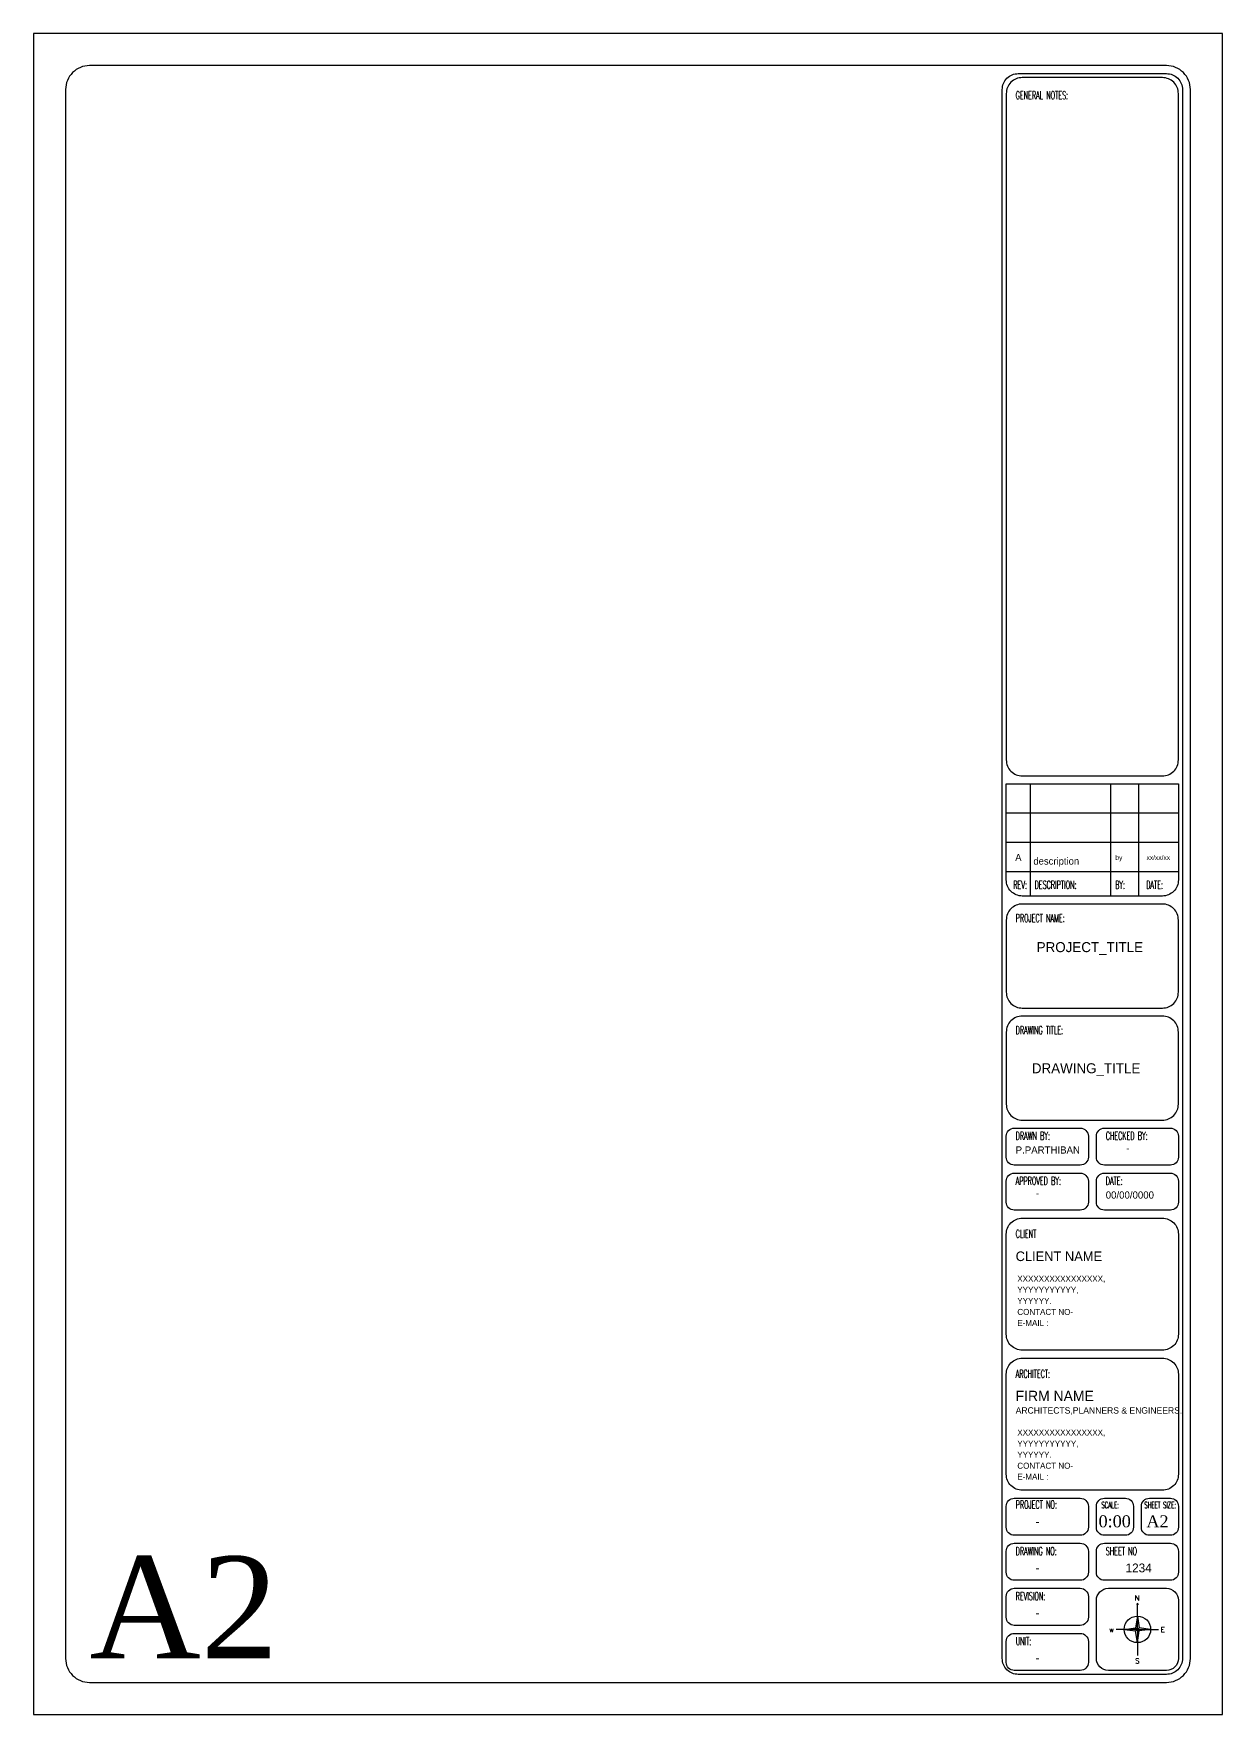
# Model space of a CAD drawing. Header units: millimetres. Extents: x 120 to 8770, y -9 to 2034.
# Drawn here: x 4751 to 5171, y -9 to 585 of the extents above; entities that cross this region are included whole.
import ezdxf
from ezdxf.enums import TextEntityAlignment as Align

# ---------------------------------------------------------------- set-up
doc = ezdxf.new("R2018")
doc.units = ezdxf.units.MM
doc.header["$MEASUREMENT"] = 0
for name, color, linetype in [('FENCE', 7, 'Continuous'), ('POWER', 40, 'Continuous'), ('TEXT', 4, 'Continuous')]:
    doc.layers.add(name, color=color, linetype=linetype)
doc.styles.add('romans', font='romans.shx', dxfattribs={"width": 0.5, "height": 8})
doc.styles.add('RT', font='romant.shx')
doc.styles.add('TNR', font='times.ttf')
doc.styles.add('YS TEXT', font='GOTHIC.TTF')

# ---------------------------------------------------------------- blocks, each defined once
blk = doc.blocks.new('A$C6670421E')
at = {"layer": 'FENCE', "linetype": 'Continuous'}
h = blk.add_hatch(color=256, dxfattribs=at)
h.paths.add_polyline_path([(934, 1023), (878, 1068), (878, 652)])
h.paths.add_polyline_path([(1294, 1068), (934, 1114), (878, 1068)])
h.paths.add_polyline_path([(878, 1484), (821, 1114), (878, 1068)])
h.paths.add_polyline_path([(821, 1023), (878, 1068), (462, 1068)])
at = {"layer": 'FENCE'}
for p, q in [((878, 1068), (878, 652)), ((878, 652), (878, 247))]:
    blk.add_line(p, q, dxfattribs=at)
blk.add_circle((878, 1068), 416, dxfattribs=at)
at = {"layer": 'POWER'}
for p, q in [((878, 1890), (860, 1836)), ((878, 1484), (878, 1890)), ((878, 1890), (896, 1836)), ((462, 1068), (215, 1068)), ((462, 1068), (215, 1068)), ((462, 1068), (821, 1114)), ((462, 1068), (821, 1023)), ((878, 1068), (462, 1068)), ((878, 1484), (821, 1114)), ((821, 1114), (878, 1068)), ((821, 1023), (878, 1068)), ((878, 1484), (934, 1114)), ((878, 1068), (878, 1484)), ((934, 1114), (878, 1068)), ((878, 1068), (1294, 1068)), ((934, 1023), (878, 1068)), ((1294, 1068), (934, 1114)), ((1294, 1068), (934, 1023)), ((1294, 1068), (1541, 1068)), ((1294, 1068), (1541, 1068))]:
    blk.add_line(p, q, dxfattribs=at)
at = {"layer": 'TEXT'}
for q in [(821, 1023), (934, 1023)]:
    blk.add_line((878, 652), q, dxfattribs=at)
at = {"layer": 'TEXT', "style": 'RT'}
for s, p in [('N', (797, 1972)), ('w', (-7, 977)), ('E', (1610, 977)), ('S', (809, 0))]:
    blk.add_text(s, height=158, dxfattribs=at).set_placement(p)
blk = doc.blocks.new('A2P1')
for p, q in [((352.14, 328.82), (352.14, 289.22)), ((380.42, 328.82), (380.42, 289.22)), ((390.32, 328.82), (390.32, 289.22)), ((404.46, 318.45), (343.65, 318.45)), ((404.46, 308.08), (343.65, 308.08)), ((404.46, 297.71), (343.65, 297.71))]:
    blk.add_line(p, q)
blk.add_lwpolyline([(0, 594), (0, 0), (420, 0), (420, 594)], close=True)
for points in [[(11.29, 574.2), (11.29, 19.8, 0.414214), (19.78, 11.31), (400.22, 11.31, 0.414214), (408.71, 19.8), (408.71, 574.2, 0.414214), (400.22, 582.69), (19.78, 582.69, 0.414214)], [(347.89, 579.86), (400.22, 579.86, -0.414214), (405.88, 574.2), (405.88, 19.8, -0.414214), (400.22, 14.14), (347.89, 14.14, -0.414214), (342.24, 19.8), (342.24, 574.2, -0.414214)], [(349.31, 331.65), (398.81, 331.65, 0.414214), (404.46, 337.31), (404.46, 572.79, 0.414214), (398.81, 578.44), (349.31, 578.44, 0.414214), (343.65, 572.79), (343.65, 337.31, 0.414214)], [(404.46, 328.82), (404.46, 294.88, -0.414214), (398.81, 289.22), (349.31, 289.22, -0.414214), (343.65, 294.88), (343.65, 328.82)], [(349.31, 249.62), (398.81, 249.62, 0.414214), (404.46, 255.28), (404.46, 280.74, 0.414214), (398.81, 286.39), (349.31, 286.39, 0.414214), (343.65, 280.74), (343.65, 255.28, 0.414214)], [(349.31, 210.02), (398.81, 210.02, 0.414214), (404.46, 215.68), (404.46, 241.14, 0.414214), (398.81, 246.79), (349.31, 246.79, 0.414214), (343.65, 241.14), (343.65, 215.68, 0.414214)], [(369.81, 194.11), (346.48, 194.11, -0.414214), (343.65, 196.94), (343.65, 204.36, -0.414214), (346.48, 207.19), (369.81, 207.19, -0.414214), (372.64, 204.36), (372.64, 196.94, -0.414214)], [(401.64, 194.11), (378.3, 194.11, -0.414214), (375.47, 196.94), (375.47, 204.36, -0.414214), (378.3, 207.19), (401.64, 207.19, -0.414214), (404.46, 204.36), (404.46, 196.94, -0.414214)], [(369.81, 178.2), (346.48, 178.2, -0.414214), (343.65, 181.03), (343.65, 188.45, -0.414214), (346.48, 191.28), (369.81, 191.28, -0.414214), (372.64, 188.45), (372.64, 181.03, -0.414214)], [(401.64, 178.2), (378.3, 178.2, -0.414214), (375.47, 181.03), (375.47, 188.45, -0.414214), (378.3, 191.28), (401.64, 191.28, -0.414214), (404.46, 188.45), (404.46, 181.03, -0.414214)], [(349.31, 175.37), (398.81, 175.37, -0.414214), (404.46, 169.71), (404.46, 134.36, -0.414214), (398.81, 128.7), (349.31, 128.7, -0.414214), (343.65, 134.36), (343.65, 169.71, -0.414214)], [(349.31, 125.87), (398.81, 125.87, -0.414214), (404.46, 120.21), (404.46, 84.86, -0.414214), (398.81, 79.2), (349.31, 79.2, -0.414214), (343.65, 84.86), (343.65, 120.21, -0.414214)], [(369.81, 63.29), (346.48, 63.29, -0.414214), (343.65, 66.12), (343.65, 73.54, -0.414214), (346.48, 76.37), (369.81, 76.37, -0.414214), (372.64, 73.54), (372.64, 66.12, -0.414214)], [(378.3, 76.37), (385.72, 76.37, -0.414214), (388.55, 73.54), (388.55, 66.12, -0.414214), (385.72, 63.29), (378.3, 63.29, -0.414214), (375.47, 66.12), (375.47, 73.54, -0.414214)], [(394.21, 76.37), (401.64, 76.37, -0.414214), (404.46, 73.54), (404.46, 66.12, -0.414214), (401.64, 63.29), (394.21, 63.29, -0.414214), (391.38, 66.12), (391.38, 73.54, -0.414214)], [(369.81, 47.38), (346.48, 47.38, -0.414214), (343.65, 50.21), (343.65, 57.63, -0.414214), (346.48, 60.46), (369.81, 60.46, -0.414214), (372.64, 57.63), (372.64, 50.21, -0.414214)], [(401.64, 47.38), (378.3, 47.38, -0.414214), (375.47, 50.21), (375.47, 57.63, -0.414214), (378.3, 60.46), (401.64, 60.46, -0.414214), (404.46, 57.63), (404.46, 50.21, -0.414214)], [(369.81, 31.47), (346.48, 31.47, -0.414214), (343.65, 34.3), (343.65, 41.72, -0.414214), (346.48, 44.55), (369.81, 44.55, -0.414214), (372.64, 41.72), (372.64, 34.3, -0.414214)], [(379.71, 44.55), (400.22, 44.55, -0.414214), (404.46, 40.31), (404.46, 19.8, -0.414214), (400.22, 15.56), (379.71, 15.56, -0.414214), (375.47, 19.8), (375.47, 40.31, -0.414214)], [(369.81, 15.56), (346.48, 15.56, -0.414214), (343.65, 18.39), (343.65, 25.81, -0.414214), (346.48, 28.64), (369.81, 28.64, -0.414214), (372.64, 25.81), (372.64, 18.39, -0.414214)]]:
    blk.add_lwpolyline(points, format="xyb", close=True)
at = {"xscale": 0.0112601130081805, "yscale": 0.0112601130081805, "zscale": 0.0112601130081805}
blk.add_blockref('A$C6670421E', (380.08, 18.02), dxfattribs=at)
at = {"style": 'romans', "width": 0.5}
for s, height, p in [('GENERAL NOTES:', 2.8286, (346.97, 570.8)), ('REV:', 2.829, (346.13, 291.78)), ('DESCRIPTION:', 2.8286, (353.67, 291.78)), ('BY:', 2.829, (382.15, 291.78)), ('DATE:', 2.829, (393.09, 291.78)), ('PROJECT NAME:', 2.8286, (346.97, 280.03)), ('DRAWING TITLE:', 2.8286, (346.97, 240.43)), ('DRAWN BY:', 2.829, (346.97, 203.06)), ('CHECKED BY:', 2.8286, (378.79, 203.06)), ('APPROVED BY:', 2.8286, (346.97, 187.15)), ('DATE:', 2.829, (378.79, 187.15)), ('CLIENT', 2.829, (346.97, 168.45)), ('ARCHITECT:', 2.829, (346.97, 118.95)), ('PROJECT NO:', 2.8286, (346.97, 72.72)), ('SCALE:', 2.263, (377.24, 72.84)), ('SHEET SIZE:', 2.2629, (392.42, 72.84)), ('DRAWING NO:', 2.8286, (346.97, 56.3)), ('SHEET NO', 2.829, (378.79, 56.3)), ('REVISION:', 2.829, (346.97, 40.39)), ('UNIT:', 2.829, (346.97, 24.48))]:
    blk.add_text(s, height=height, dxfattribs=at).set_placement(p)
for s, height, style, p in [('P.PARTHIBAN', 2.5457, 'YS TEXT', (346.97, 198.19)), ('-', 2.55, 'YS TEXT', (385.98, 198.85)), ('00/00/0000', 2.546, 'YS TEXT', (378.79, 182.28)), ('-', 2.55, 'YS TEXT', (354.16, 182.94)), ('CLIENT NAME', 3.3943, 'YS TEXT', (346.97, 160.2)), ('XXXXXXXXXXXXXXXX,', 2.1214, 'YS TEXT', (347.55, 152.9)), ('YYYYYYYYYYY,', 2.1214, 'YS TEXT', (347.55, 149)), ('YYYYYY.', 2.121, 'YS TEXT', (347.55, 145.09)), ('CONTACT NO-', 2.1214, 'YS TEXT', (347.55, 141.18)), ('E-MAIL : ', 2.121, 'YS TEXT', (347.55, 137.27)), ('FIRM NAME', 3.677, 'YS TEXT', (346.97, 110.7)), ('ARCHITECTS,PLANNERS & ENGINEERS.', 2.2629, 'YS TEXT', (346.97, 106.29)), ('XXXXXXXXXXXXXXXX,', 2.1214, 'YS TEXT', (347.55, 98.55)), ('YYYYYYYYYYY,', 2.1214, 'YS TEXT', (347.55, 94.64)), ('YYYYYY.', 2.121, 'YS TEXT', (347.55, 90.73)), ('CONTACT NO-', 2.1214, 'YS TEXT', (347.55, 86.82)), ('E-MAIL : ', 2.121, 'YS TEXT', (347.55, 82.92)), ('-', 3.11, 'YS TEXT', (353.97, 66.62)), ('0:00', 4.243, 'TNR', (376.26, 66.11)), ('A2', 4.243, 'TNR', (393.15, 66.11)), ('A2', 36.065, 'TNR', (19.78, 19.8)), ('-', 3.11, 'YS TEXT', (353.97, 50.2)), ('1234', 3.111, 'YS TEXT', (385.79, 50.2)), ('-', 3.11, 'YS TEXT', (353.97, 34.29)), ('-', 3.11, 'YS TEXT', (353.97, 18.38))]:
    blk.add_text(s, height=height, dxfattribs=dict(style=style)).set_placement(p)
at = {"char_height": 3.5357, "attachment_point": 1}
for s, insert in [('PROJECT_TITLE', (354.39, 272.92)), ('DRAWING_TITLE', (352.68, 230.11))]:
    blk.add_mtext_dynamic_manual_height_columns(s, width=34.9624, gutter_width=1, heights=[0], dxfattribs=dict(at, insert=insert))
at = {"style": 'YS TEXT'}
for tag, height, p in [('rev', 2.55, (347.91, 302.83)), ('by', 1.7, (383.44, 302.83)), ('00/00/0000', 1.7, (397.38, 302.83))]:
    blk.add_attdef(tag, text='', height=height, dxfattribs=at).set_placement(p, align=Align.MIDDLE_CENTER)
at = {"lineweight": 30, "flags": 104}
blk.add_attdef('description', text='', height=2.33, dxfattribs=at).set_placement((353.23, 302.83), align=Align.MIDDLE_LEFT)

msp = doc.modelspace()

# ---------------------------------------------------------------- block references
ref = msp.add_blockref('A2P1', (4751.26, -8.66), dxfattribs=dict(xscale=0.999997416197115, yscale=0.999997416197115, zscale=0.999997416197115))
ref.add_attrib('00/00/0000', 'xx/xx/xx', dxfattribs={"height": 1.697, "style": 'YS TEXT'}).set_placement((5148.63, 294.16), align=Align.MIDDLE_CENTER)
ref.add_attrib('by', 'by', dxfattribs={"height": 1.697, "style": 'YS TEXT'}).set_placement((5134.69, 294.16), align=Align.MIDDLE_CENTER)
lines = msp.add_mtext('description', dxfattribs={"insert": (5104.49, 294.16), "char_height": 2.5, "attachment_point": 1})
ref.add_attrib('description', '', (5104.49, 294.16), dxfattribs={"flags": 104}).embed_mtext(lines)
ref.add_attrib('rev', 'A', dxfattribs={"height": 2.55, "style": 'YS TEXT'}).set_placement((5099.17, 294.16), align=Align.MIDDLE_CENTER)

doc.saveas('drawing.dxf')
